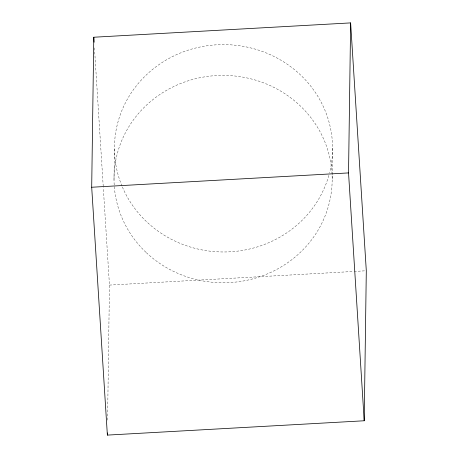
<?xml version="1.0" encoding="UTF-8"?>
<svg xmlns="http://www.w3.org/2000/svg" width="458" height="458" viewBox="0 0 458 458"><rect width="100%" height="100%" fill="white"/><g stroke="black" fill="none" stroke-linecap="round" stroke-linejoin="round"><path stroke-width="0.34" stroke-dasharray="2.29 1.72" d="M107.578 420.1L109.462 285.088L103.296 187.511M114.008 179.439L114.437 148.655M332.17 178.717L332.6 147.934M109.462 285.088L353.462 271.474M354.171 271.434L365.587 270.798M94.468 47.913L103.25 186.795M328.833 175.448A109.084 103.685 0.8 0 1 229.905 251.808A109.084 103.685 0.8 0 1 122.246 186.687M121.977 186.034A109.084 103.685 0.8 0 1 216.021 44.844A109.084 103.685 0.8 0 1 329.565 172.723M146.337 252.65A109.084 103.685 0.8 0 0 328.592 205.562A109.084 103.685 0.8 0 0 194.335 79.016A109.084 103.685 0.8 0 0 146.337 252.65"/><path stroke-width="0.69" d="M91.697 187.242L93.793 37.23L350.628 22.9L366.303 270.758L364.207 420.77L107.372 435.1L91.697 187.242L348.538 172.912L350.628 22.9M107.372 435.1L107.401 432.959M348.538 172.912L364.207 420.77M93.793 37.23L94.108 42.21"/></g></svg>
